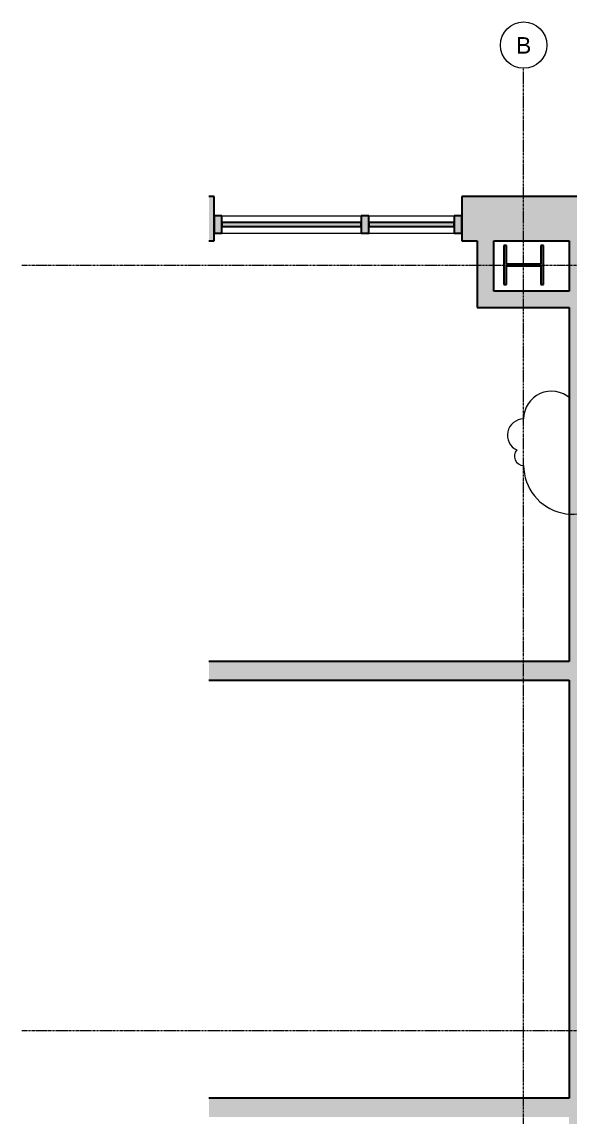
# Model space of a CAD drawing. Header units: inches. Extents: x -610 to 219, y 1022 to 1725.
# Drawn here: x -610 to -468.3, y 1441.7 to 1724.9 of the extents above; entities that cross this region are included whole.
import ezdxf

# ---------------------------------------------------------------- set-up
doc = ezdxf.new("R2010")
doc.units = ezdxf.units.IN
doc.header["$MEASUREMENT"] = 0
doc.linetypes.add('Grid Line 1_2_', pattern=[0.875, 0.5, -0.125, 0.125, -0.125])
for name, color, linetype, lineweight in [('A-GLAZ-CURT', 52, 'Continuous', 18), ('A-GLAZ-CWMG', 51, 'Continuous', 18), ('A-WALL', 113, 'Continuous', 18), ('A-WALL-PATT', 111, 'Continuous', 18), ('G-ANNO-REVC', 71, 'Continuous', 9), ('I-WALL', 2, 'Continuous', 18), ('S-COLS', 52, 'Continuous', 18), ('S-GRID', 1, 'Continuous', 9), ('S-GRID-IDEN', 1, 'Continuous', 9)]:
    doc.layers.add(name, color=color, linetype=linetype, lineweight=lineweight)
doc.styles.add('Swis721 Lt BT', font='swissl.ttf', dxfattribs={"height": 4.257319})

# ---------------------------------------------------------------- blocks, each defined once
blk = doc.blocks.new('System Panel - Glazed-4776491-FIRST FLOOR POWER _ SIGNAL')
at = {"layer": 'A-GLAZ-CURT'}
blk.add_hatch(color=250, dxfattribs=at).paths.add_polyline_path([(11.01, 0.5), (-11.01, 0.5), (-11.01, -0.5), (11.01, -0.5)], flags=0)
at = {"layer": 'A-GLAZ-CURT', "color": 8, "lineweight": 30}
for p, q in [((11.01, 0.5), (-11.01, 0.5)), ((-11.01, 0.5), (-11.01, -0.5)), ((11.01, -0.5), (11.01, 0.5)), ((-11.01, -0.5), (11.01, -0.5))]:
    blk.add_line(p, q, dxfattribs=at)
blk = doc.blocks.new('System Panel - Glazed-4776492-FIRST FLOOR POWER _ SIGNAL')
at = {"layer": 'A-GLAZ-CURT'}
blk.add_hatch(color=250, dxfattribs=at).paths.add_polyline_path([(17.99, 0.5), (-17.99, 0.5), (-17.99, -0.5), (17.99, -0.5)], flags=0)
at = {"layer": 'A-GLAZ-CURT', "color": 8, "lineweight": 30}
for p, q in [((17.99, 0.5), (-17.99, 0.5)), ((-17.99, 0.5), (-17.99, -0.5)), ((17.99, -0.5), (17.99, 0.5)), ((-17.99, -0.5), (17.99, -0.5))]:
    blk.add_line(p, q, dxfattribs=at)
blk = doc.blocks.new('Rectangular Mullion - 2_ x 4_5_ rectangular-4776493-FIRST FLOOR POWER _ SIGNAL')
at = {"layer": 'A-GLAZ-CWMG'}
blk.add_hatch(color=250, dxfattribs=at).paths.add_polyline_path([(-2, -2.25), (0, -2.25), (0, 2.25), (-2, 2.25)], flags=0)
at = {"layer": 'A-GLAZ-CWMG', "color": 8, "lineweight": 30}
for p, q in [((0, 2.25), (-2, 2.25)), ((-2, 2.25), (-2, -2.25)), ((0, -2.25), (0, 2.25)), ((-2, -2.25), (0, -2.25))]:
    blk.add_line(p, q, dxfattribs=at)
blk = doc.blocks.new('Rectangular Mullion - 2_ x 4_5_ rectangular-4776494-FIRST FLOOR POWER _ SIGNAL')
at = {"layer": 'A-GLAZ-CWMG'}
blk.add_hatch(color=250, dxfattribs=at).paths.add_polyline_path([(0, -2.25), (-2, -2.25), (-2, 2.25), (0, 2.25)], flags=0)
at = {"layer": 'A-GLAZ-CWMG', "color": 8, "lineweight": 30}
for p, q in [((-2, 2.25), (0, 2.25)), ((-2, -2.25), (-2, 2.25)), ((0, 2.25), (0, -2.25)), ((0, -2.25), (-2, -2.25))]:
    blk.add_line(p, q, dxfattribs=at)
blk = doc.blocks.new('Rectangular Mullion - 2_ x 4_5_ rectangular-4530554-FIRST FLOOR POWER _ SIGNAL')
at = {"layer": 'A-GLAZ-CWMG', "color": 55}
for p, q in [((-272.34, 1674.79), (-250.31, 1674.79)), ((-272.34, 1670.29), (-250.31, 1670.29))]:
    blk.add_line(p, q, dxfattribs=at)
blk = doc.blocks.new('Rectangular Mullion - 2_ x 4_5_ rectangular-4776490-FIRST FLOOR POWER _ SIGNAL')
at = {"layer": 'A-GLAZ-CWMG'}
blk.add_hatch(color=250, dxfattribs=at).paths.add_polyline_path([(1, -2.25), (-1, -2.25), (-1, 2.25), (1, 2.25)], flags=0)
at = {"layer": 'A-GLAZ-CWMG', "color": 8, "lineweight": 30}
for p, q in [((-1, 2.25), (1, 2.25)), ((-1, -2.25), (-1, 2.25)), ((1, 2.25), (1, -2.25)), ((1, -2.25), (-1, -2.25))]:
    blk.add_line(p, q, dxfattribs=at)
blk = doc.blocks.new('Rectangular Mullion - 2_ x 4_5_ rectangular-4530556-FIRST FLOOR POWER _ SIGNAL')
at = {"layer": 'A-GLAZ-CWMG', "color": 55}
for p, q in [((-310.31, 1674.79), (-274.34, 1674.79)), ((-310.31, 1670.29), (-274.34, 1670.29))]:
    blk.add_line(p, q, dxfattribs=at)
blk = doc.blocks.new('W-Wide Flange-Column - W10X60-4625964-FIRST FLOOR POWER _ SIGNAL')
at = {"layer": 'S-COLS'}
blk.add_hatch(color=250, dxfattribs=at).paths.add_polyline_path([(-5.05, -5.1), (5.05, -5.1), (5.05, -4.42), (0.21, -4.42), (0.21, 4.42), (5.05, 4.42), (5.05, 5.1), (-5.05, 5.1), (-5.05, 4.42), (-0.21, 4.42), (-0.21, -4.42), (-5.05, -4.42)], flags=0)
at = {"layer": 'S-COLS', "color": 8, "lineweight": 30}
for p, q in [((5.05, 5.1), (-5.05, 5.1)), ((-5.05, 5.1), (-5.05, 4.42)), ((-5.05, 4.42), (-0.21, 4.42)), ((-0.21, 4.42), (-0.21, -4.42)), ((0.21, -4.42), (0.21, 4.42)), ((0.21, 4.42), (5.05, 4.42)), ((5.05, 4.42), (5.05, 5.1)), ((-0.21, -4.42), (-5.05, -4.42)), ((-5.05, -4.42), (-5.05, -5.1)), ((-5.05, -5.1), (5.05, -5.1)), ((5.05, -4.42), (0.21, -4.42)), ((5.05, -5.1), (5.05, -4.42))]:
    blk.add_line(p, q, dxfattribs=at)
blk = doc.blocks.new('Grid - Grid Head - Circle-50561-FIRST FLOOR POWER _ SIGNAL')
at = {"layer": 'S-GRID-IDEN'}
blk.add_circle((0, 0), 0.125, dxfattribs=at)
blk = doc.blocks.new('Family - ___-4861937-FIRST FLOOR POWER _ SIGNAL')
at = {"layer": 'G-ANNO-REVC'}
for centre, radius, start, end in [((-473.11, 1622.22), 7.2, 48.1897, 180), ((-480.31, 1618.02), 4.2, 90, 244.7912), ((-480.31, 1612.62), 2.4, 138.1897, 270), ((-467.71, 1610.22), 12.6, 180, 334.7912)]:
    blk.add_arc(centre, radius, start, end, dxfattribs=at)

msp = doc.modelspace()

# ---------------------------------------------------------------- hatches: boundary and pattern name
at = {"layer": 'A-WALL-PATT', "lineweight": 9}
h = msp.add_hatch(color=7, dxfattribs=at)
h.paths.add_polyline_path([(-488.06, 1668.29), (-468.56, 1668.29), (-468.56, 1679.79), (-496.31, 1679.79), (-496.31, 1668.29), (-492.31, 1668.29)], flags=0)
h.paths.add_polyline_path([(-560.31, 1668.29), (-560.31, 1679.79), (-561.64, 1679.79), (-561.64, 1668.29)], flags=0)
for points in [[(-464.31, 1334.54), (-464.31, 1679.79), (-468.56, 1679.79), (-468.56, 1334.54)], [(-488.06, 1655.29), (-488.06, 1668.29), (-492.31, 1668.29), (-492.31, 1655.29)], [(-468.56, 1651.04), (-468.56, 1655.29), (-492.31, 1655.29), (-492.31, 1651.04), (-471.56, 1651.04)], [(-468.56, 1554.66), (-468.56, 1559.54), (-561.64, 1559.54), (-561.64, 1554.66), (-471.56, 1554.66)], [(-468.56, 1441.66), (-468.56, 1446.54), (-561.64, 1446.54), (-561.64, 1441.66), (-471.56, 1441.66)]]:
    msp.add_hatch(color=7, dxfattribs=at).paths.add_polyline_path(points, flags=0)

# ---------------------------------------------------------------- linework, layer by layer
at = {"layer": 'A-WALL', "color": 8, "lineweight": 30}
for p, q in [((-560.31, 1679.79), (-561.64, 1679.79)), ((-560.31, 1668.29), (-560.31, 1679.79)), ((-468.56, 1679.79), (-496.31, 1679.79)), ((-496.31, 1679.79), (-496.31, 1668.29)), ((-561.64, 1668.29), (-560.31, 1668.29)), ((-496.31, 1668.29), (-492.31, 1668.29)), ((-488.06, 1668.29), (-468.56, 1668.29)), ((-468.56, 1559.54), (-561.64, 1559.54)), ((-561.64, 1554.66), (-468.56, 1554.66)), ((-468.56, 1446.54), (-561.64, 1446.54))]:
    msp.add_line(p, q, dxfattribs=at)
at = {"layer": 'I-WALL', "color": 8, "lineweight": 30}
for p, q in [((-464.31, 1679.79), (-468.56, 1679.79)), ((-492.31, 1668.29), (-492.31, 1651.04)), ((-488.06, 1655.29), (-488.06, 1668.29)), ((-468.56, 1668.29), (-468.56, 1655.29)), ((-468.56, 1655.29), (-488.06, 1655.29)), ((-492.31, 1651.04), (-468.56, 1651.04)), ((-468.56, 1651.04), (-468.56, 1559.54)), ((-468.56, 1554.66), (-468.56, 1446.54))]:
    msp.add_line(p, q, dxfattribs=at)
at = {"layer": 'S-GRID', "linetype": 'Grid Line 1_2_'}
for p, q in [((-480.31, 1021.94), (-480.31, 1712.92)), ((-609.99, 1662.04), (207.32, 1662.04)), ((-609.99, 1464.04), (207.32, 1464.04))]:
    msp.add_line(p, q, dxfattribs=at)

# ---------------------------------------------------------------- block references
at = {"layer": 'A-GLAZ-CURT', "color": 55, "rotation": 180}
for name, p in [('System Panel - Glazed-4776492-FIRST FLOOR POWER _ SIGNAL', (-540.32, 1672.54)), ('System Panel - Glazed-4776491-FIRST FLOOR POWER _ SIGNAL', (-509.32, 1672.54))]:
    msp.add_blockref(name, p, dxfattribs=at)
at = {"layer": 'A-GLAZ-CWMG', "color": 55, "extrusion": (0, 0, -1)}
for name, p in [('Rectangular Mullion - 2_ x 4_5_ rectangular-4776494-FIRST FLOOR POWER _ SIGNAL', (560.31, 1672.54)), ('Rectangular Mullion - 2_ x 4_5_ rectangular-4776490-FIRST FLOOR POWER _ SIGNAL', (521.34, 1672.54))]:
    msp.add_blockref(name, p, dxfattribs=at)
at = {"layer": 'A-GLAZ-CWMG', "color": 55}
for name, p in [('Rectangular Mullion - 2_ x 4_5_ rectangular-4530556-FIRST FLOOR POWER _ SIGNAL', (-248, 0)), ('Rectangular Mullion - 2_ x 4_5_ rectangular-4530554-FIRST FLOOR POWER _ SIGNAL', (-248, 0)), ('Rectangular Mullion - 2_ x 4_5_ rectangular-4776493-FIRST FLOOR POWER _ SIGNAL', (-496.31, 1672.54))]:
    msp.add_blockref(name, p, dxfattribs=at)
at = {"layer": 'G-ANNO-REVC'}
msp.add_blockref('Family - ___-4861937-FIRST FLOOR POWER _ SIGNAL', (0, 0), dxfattribs=at)
at = {"layer": 'S-COLS', "color": 55, "rotation": 89.99999999999991}
msp.add_blockref('W-Wide Flange-Column - W10X60-4625964-FIRST FLOOR POWER _ SIGNAL', (-480.31, 1662.04), dxfattribs=at)
at = {"layer": 'S-GRID-IDEN', "xscale": 47.99999999999997, "yscale": 47.99999999999997, "zscale": 47.99999999999997}
msp.add_blockref('Grid - Grid Head - Circle-50561-FIRST FLOOR POWER _ SIGNAL', (-480.31, 1718.92), dxfattribs=at)

# ---------------------------------------------------------------- next in the draw order: texts
at = {"layer": 'S-GRID-IDEN', "insert": (-480.31, 1720.99), "char_height": 4.26, "width": 4.536, "attachment_point": 2, "line_spacing_factor": 1.00667, "style": 'Swis721 Lt BT', "bg_fill": 3, "box_fill_scale": 1.25, "bg_fill_color": 0, "bg_fill_transparency": 0}
msp.add_mtext('B', dxfattribs=at)

doc.saveas('drawing.dxf')
